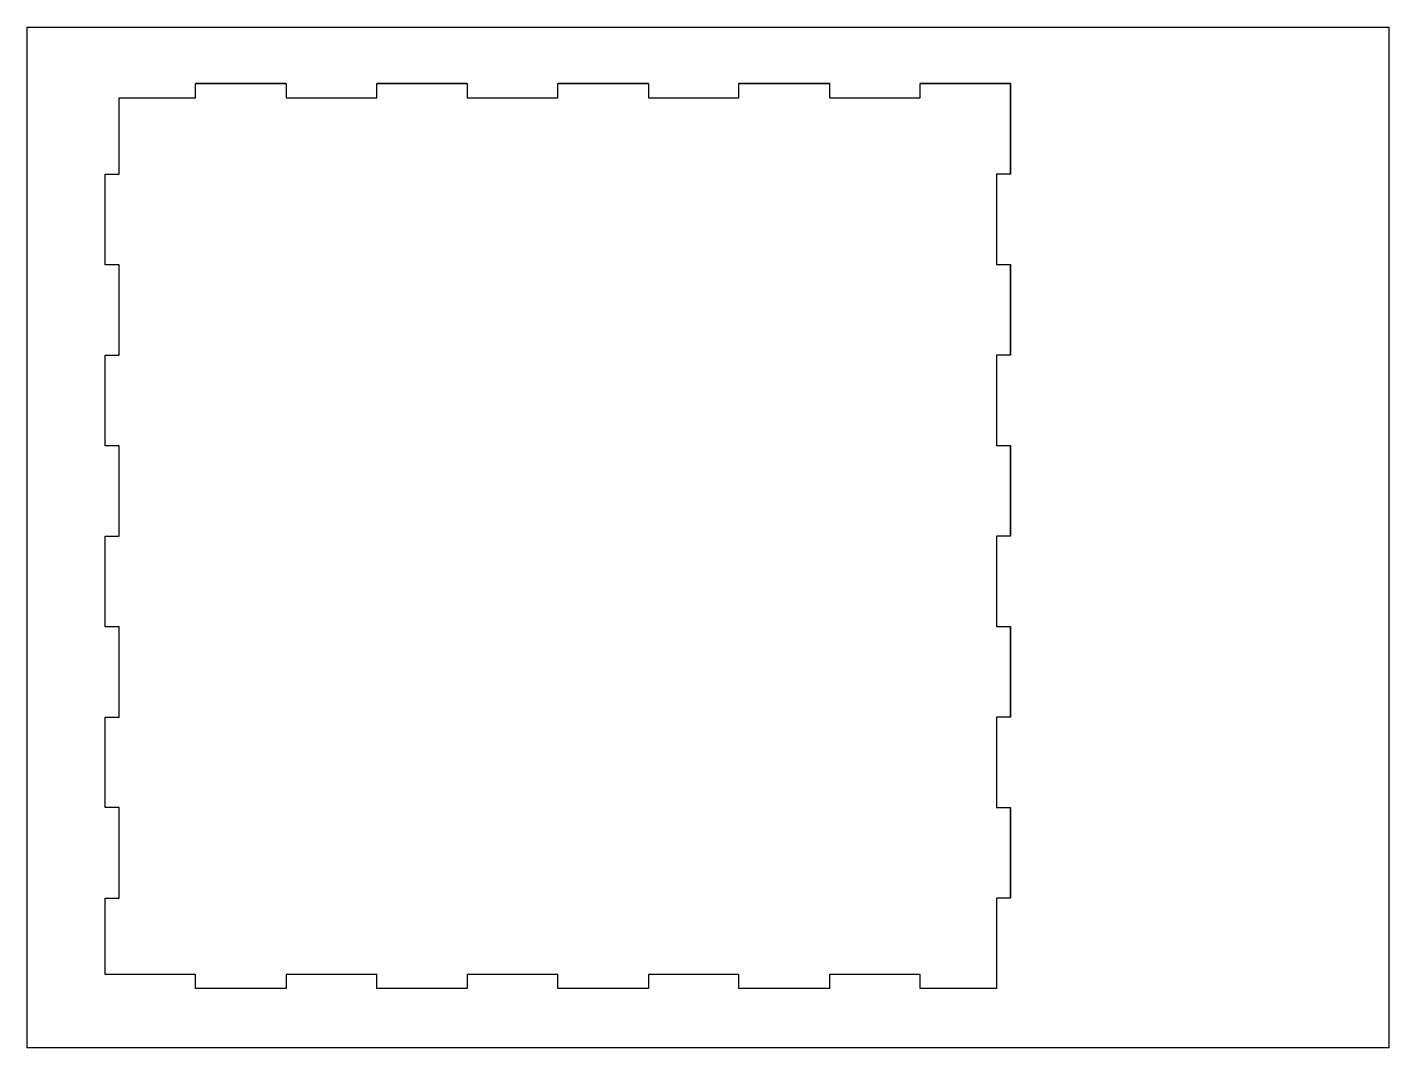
# Model space of a CAD drawing. Header units: inches. Extents: x 0.6 to 24.6, y 0.5 to 18.5.
import ezdxf

# ---------------------------------------------------------------- set-up
doc = ezdxf.new("R2010")
doc.units = ezdxf.units.IN
doc.header["$MEASUREMENT"] = 0

msp = doc.modelspace()

# ---------------------------------------------------------------- linework, layer by layer
at = {"color": 7, "linetype": 'Continuous', "lineweight": 25}
for p, q in [((5.184, 17.548), (3.588, 17.548)), ((8.376, 17.548), (6.78, 17.548)), ((11.569, 17.548), (9.973, 17.548)), ((14.761, 17.548), (13.165, 17.548)), ((1.992, 14.354), (1.992, 15.95)), ((17.954, 12.76), (17.954, 14.356)), ((1.992, 11.162), (1.992, 12.758)), ((17.954, 9.568), (17.954, 11.164)), ((1.992, 7.97), (1.992, 9.566)), ((17.954, 6.376), (17.954, 7.972)), ((1.992, 4.778), (1.992, 6.374)), ((17.954, 3.184), (17.954, 4.78)), ((1.992, 1.836), (1.992, 3.182)), ((5.184, 1.586), (3.588, 1.586)), ((8.376, 1.586), (6.78, 1.586)), ((11.569, 1.586), (9.973, 1.586)), ((14.761, 1.586), (13.165, 1.586))]:
    msp.add_line(p, q, dxfattribs=at)
for points in [[(0.62, 18.543), (24.62, 18.543), (24.62, 0.543), (0.62, 0.543)], [(17.954, 15.952), (17.704, 15.952), (17.704, 14.356), (17.954, 14.356), (17.954, 12.76), (17.704, 12.76), (17.704, 11.164), (17.954, 11.164), (17.954, 9.568), (17.704, 9.568), (17.704, 7.972), (17.954, 7.972), (17.954, 6.376), (17.704, 6.376), (17.704, 4.78), (17.954, 4.78), (17.954, 3.184), (17.704, 3.184), (17.704, 1.586), (16.358, 1.586), (16.358, 1.836), (14.761, 1.836), (14.761, 1.586), (13.165, 1.586), (13.165, 1.836), (11.569, 1.836), (11.569, 1.586), (9.973, 1.586), (9.973, 1.836), (8.376, 1.836), (8.376, 1.586), (6.78, 1.586), (6.78, 1.836), (5.184, 1.836), (5.184, 1.586), (3.588, 1.586), (3.588, 1.836), (1.992, 1.836), (1.992, 3.182), (2.242, 3.182), (2.242, 4.778), (1.992, 4.778), (1.992, 6.374), (2.242, 6.374), (2.242, 7.97), (1.992, 7.97), (1.992, 9.566), (2.242, 9.566), (2.242, 11.162), (1.992, 11.162), (1.992, 12.758), (2.242, 12.758), (2.242, 14.354), (1.992, 14.354), (1.992, 15.95), (2.242, 15.95), (2.242, 17.298), (3.588, 17.298), (3.588, 17.548), (5.184, 17.548), (5.184, 17.298), (6.78, 17.298), (6.78, 17.548), (8.376, 17.548), (8.376, 17.298), (9.973, 17.298), (9.973, 17.548), (11.569, 17.548), (11.569, 17.298), (13.165, 17.298), (13.165, 17.548), (14.761, 17.548), (14.761, 17.298), (16.358, 17.298), (16.358, 17.548), (17.954, 17.548)]]:
    msp.add_lwpolyline(points, close=True)
msp.add_lwpolyline([(17.954, 15.952), (17.954, 17.548), (16.358, 17.548)], dxfattribs=at)

doc.saveas('drawing.dxf')
